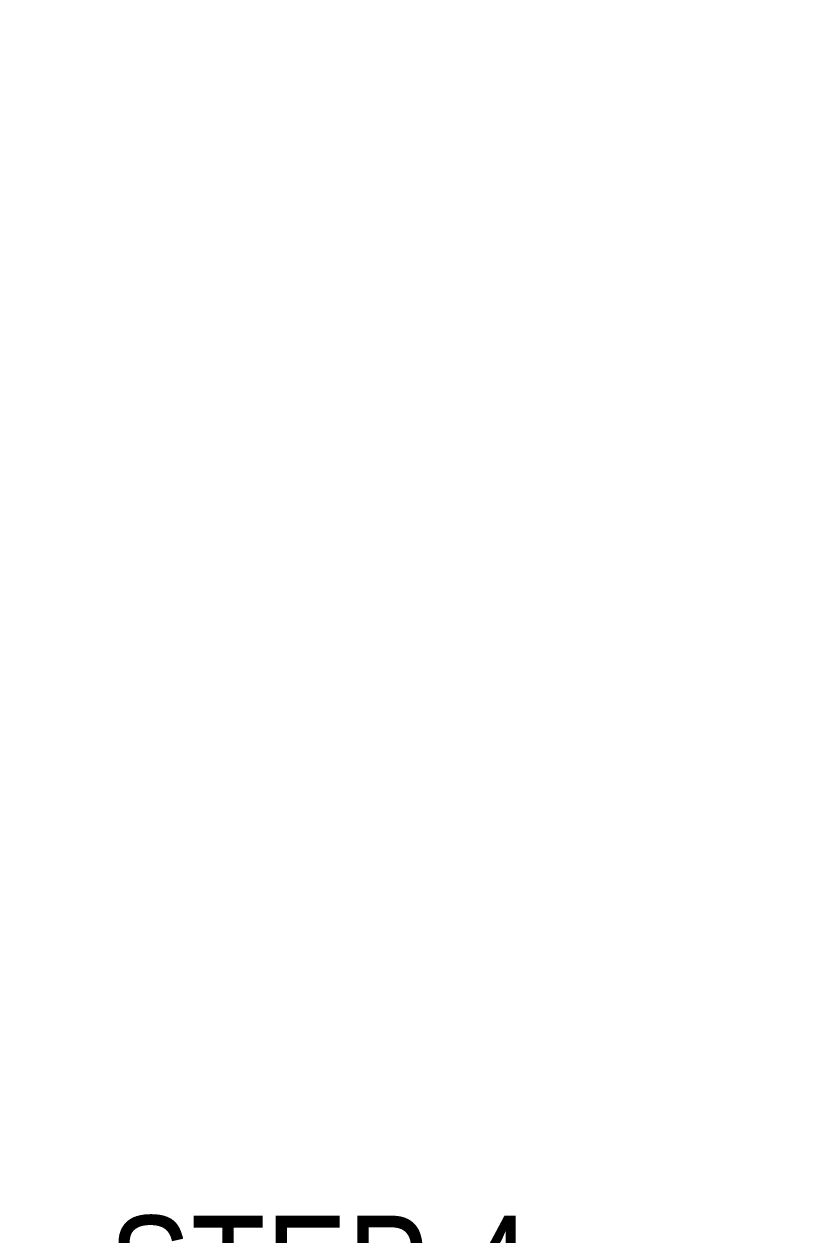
# Model space of a CAD drawing. Header units: inches. Extents: x -26 to 76, y -16 to 22.
# Drawn here: x -16.338 to -14.068, y -5.657 to -2.118 of the extents above; entities that cross this region are included whole.
import ezdxf

# ---------------------------------------------------------------- set-up
doc = ezdxf.new("R2010")
doc.units = ezdxf.units.IN
doc.header["$MEASUREMENT"] = 0
doc.layers.add('.ATI-TEXT_2', color=7, linetype='Continuous', lineweight=0)
doc.layers.add('G-ANNO-TTLB', color=7, linetype='Continuous', lineweight=0)

msp = doc.modelspace()

# ---------------------------------------------------------------- hatches: boundary and pattern name
at = {"layer": 'G-ANNO-TTLB', "true_color": 0xff00ff, "transparency": 33554687}
h = msp.add_hatch(color=6, dxfattribs=at)
edge = h.paths.add_edge_path()
edge.add_spline(control_points=[(20.0342, -15.1346), (20.0342, -15.1346), (-20.6658, -15.1346), (-20.6658, -15.1346), (-20.6658, -15.1346), (-20.6658, 19.0008), (-20.6658, 19.0008), (-20.6658, 19.0008), (20.0342, 19.0008), (20.0342, 19.0008), (20.0342, 19.0008), (20.0342, -15.1346), (20.0342, -15.1346)], knot_values=[0, 0, 0, 0, 1, 1, 1, 2, 2, 2, 3, 3, 3, 4, 4, 4, 4], degree=3, periodic=0)
edge = h.paths.add_edge_path()
edge.add_spline(control_points=[(-20.5408, 18.8757), (-20.5408, 18.8757), (-20.5408, -15.0095), (-20.5408, -15.0095), (-20.5408, -15.0095), (19.9092, -15.0095), (19.9092, -15.0095), (19.9092, -15.0095), (19.9092, 18.8757), (19.9092, 18.8757), (19.9092, 18.8757), (-20.5408, 18.8757), (-20.5408, 18.8757)], knot_values=[0, 0, 0, 0, 1, 1, 1, 2, 2, 2, 3, 3, 3, 4, 4, 4, 4], degree=3, periodic=0)
edge.add_line((-20.5408, 18.8757), (-20.5408, 18.8757))

# ---------------------------------------------------------------- linework, layer by layer
at = {"layer": 'G-ANNO-TTLB'}
for points in [[(20.0342, -15.1346), (20.0342, -15.1346), (-20.6658, -15.1346), (-20.6658, -15.1346), (-20.6658, -15.1346), (-20.6658, 19.0008), (-20.6658, 19.0008), (-20.6658, 19.0008), (20.0342, 19.0008), (20.0342, 19.0008), (20.0342, 19.0008), (20.0342, -15.1346), (20.0342, -15.1346)], [(-20.5408, 18.8757), (-20.5408, 18.8757), (-20.5408, -15.0095), (-20.5408, -15.0095), (-20.5408, -15.0095), (19.9092, -15.0095), (19.9092, -15.0095), (19.9092, -15.0095), (19.9092, 18.8757), (19.9092, 18.8757), (19.9092, 18.8757), (-20.5408, 18.8757), (-20.5408, 18.8757)]]:
    msp.add_open_spline(points, degree=3, knots=[0, 0, 0, 0, 1, 1, 1, 2, 2, 2, 3, 3, 3, 4, 4, 4, 4], dxfattribs=at)

# ---------------------------------------------------------------- texts
at = {"layer": '.ATI-TEXT_2', "insert": (-16.0901, -5.9183), "char_height": 0.2, "attachment_point": 7}
msp.add_mtext('\\C18;\\c0;\\FArial Narrow|b0|i0|c1;\\H0.312594;\\W1.000000;STEP 4', dxfattribs=at)

doc.saveas('drawing.dxf')
